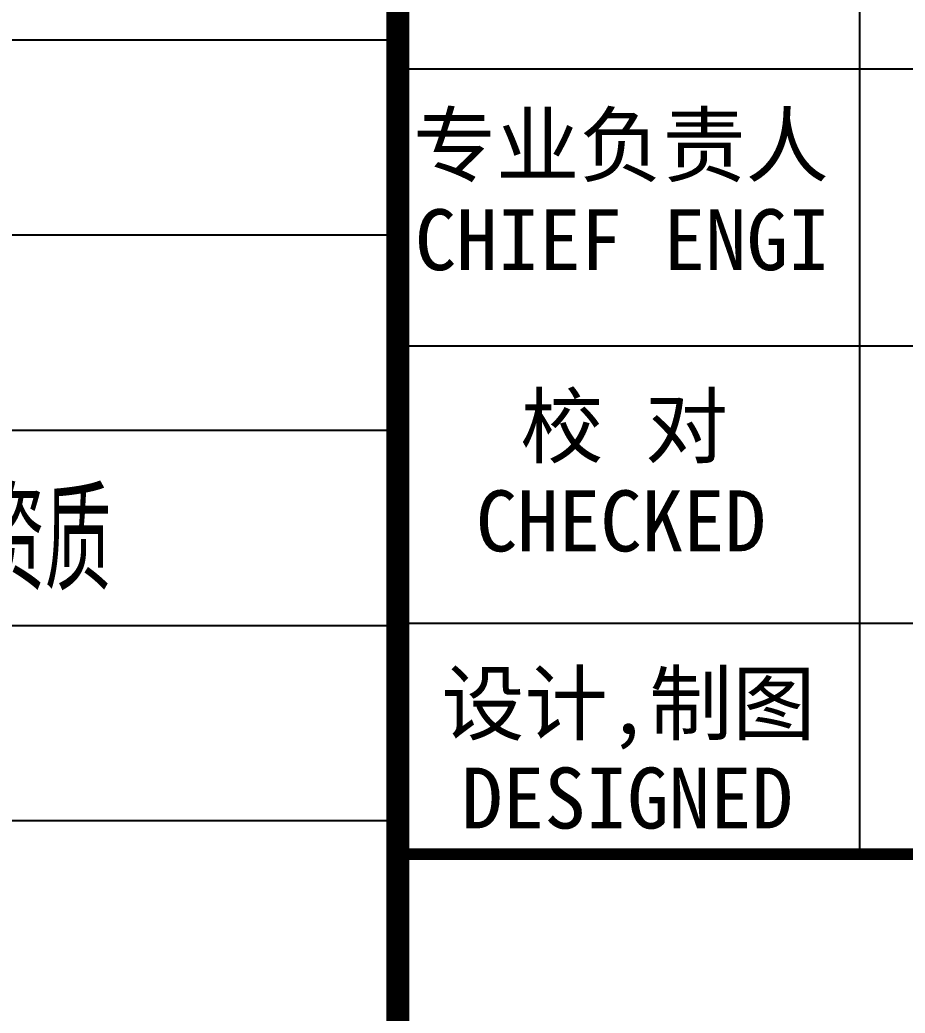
# Model space of a CAD drawing. Extents: x 69728788 to 150676229, y 15322671 to 43663798.
# Drawn here: x 75183045 to 75186863, y 20990493 to 20994776 of the extents above; entities that cross this region are included whole.
import ezdxf

# ---------------------------------------------------------------- set-up
doc = ezdxf.new("R2010")
doc.units = 0
doc.header["$LTSCALE"] = 1000
doc.header["$MEASUREMENT"] = 0
for name, color, linetype in [('S1', 2, 'CONTINUOUS'), ('图框', 253, 'CONTINUOUS'), ('底线', 250, 'CONTINUOUS')]:
    doc.layers.add(name, color=color, linetype=linetype)
doc.styles.add('HZS', font='atssdeng.shx', dxfattribs={"width": 0.7, "bigfont": 'atssdchn.shx'})
doc.styles.add('STYLE-黑体', font='simhei.ttf')

msp = doc.modelspace()

# ---------------------------------------------------------------- linework, layer by layer
at = {"layer": '图框', "color": 0}
for p, q in [((75184675, 20994565), (75190684.3, 20994565)), ((75184675, 20993369.8), (75190684.3, 20993369.8)), ((75184675, 20992174.6), (75190684.3, 20992174.6))]:
    msp.add_line(p, q, dxfattribs=at)
at = {"layer": '图框', "color": 4, "const_width": 98.6}
msp.add_lwpolyline([(75190684.3, 20949302.8), (75184675, 20949302.8), (75184675, 21006702.8), (75190684.3, 21006702.8)], dxfattribs=at)
at = {"layer": '图框', "color": 0, "const_width": 50}
msp.add_lwpolyline([(75184675, 20997951.4), (75190684.3, 20997951.4), (75190684.3, 20987792.2), (75184675, 20987792.2)], close=True, dxfattribs=at)
at = {"layer": '图框', "color": 0}
msp.add_lwpolyline([(75186667, 20991178.6), (75186667, 20996955.4)], dxfattribs=at)
at = {"layer": '图框', "color": 0, "const_width": 50}
msp.add_lwpolyline([(75184675, 20991178.6), (75190684.3, 20991178.6)], dxfattribs=at)
at = {"layer": '底线'}
for p, q in [((75184675, 20994688.9), (75110084.3, 20994688.9)), ((75184675, 20993847.1), (75110084.3, 20993847.1)), ((75184675, 20993005.3), (75110084.3, 20993005.3)), ((75184675, 20992163.5), (75110084.3, 20992163.5)), ((75184675, 20991321.7), (75110084.3, 20991321.7))]:
    msp.add_line(p, q, dxfattribs=at)

# ---------------------------------------------------------------- texts
at = {"layer": 'S1', "style": 'HZS', "width": 0.7}
msp.add_text('（如多层则一层一测，如单层可安装完后观测）观测一次、结构桁车运行及吊载运行时测一次、完工后3个月测一次,沉降观测必须由有资质', height=432, dxfattribs=at).set_placement((75165901.7, 20992315.6))
at = {"layer": '图框', "color": 0, "style": 'STYLE-黑体'}
for s, p in [('专业负责人', (75184740, 20994105)), ('CHIEF ENGI', (75184747.8, 20993696.7)), ('校 对', (75185202.7, 20992892.4)), ('CHECKED  ', (75185010.8, 20992484)), ('设计,制图', (75184862.4, 20991697.2)), ('DESIGNED ', (75184948.4, 20991288.8))]:
    msp.add_text(s, height=262.94, dxfattribs=at).set_placement(p)

doc.saveas('drawing.dxf')
